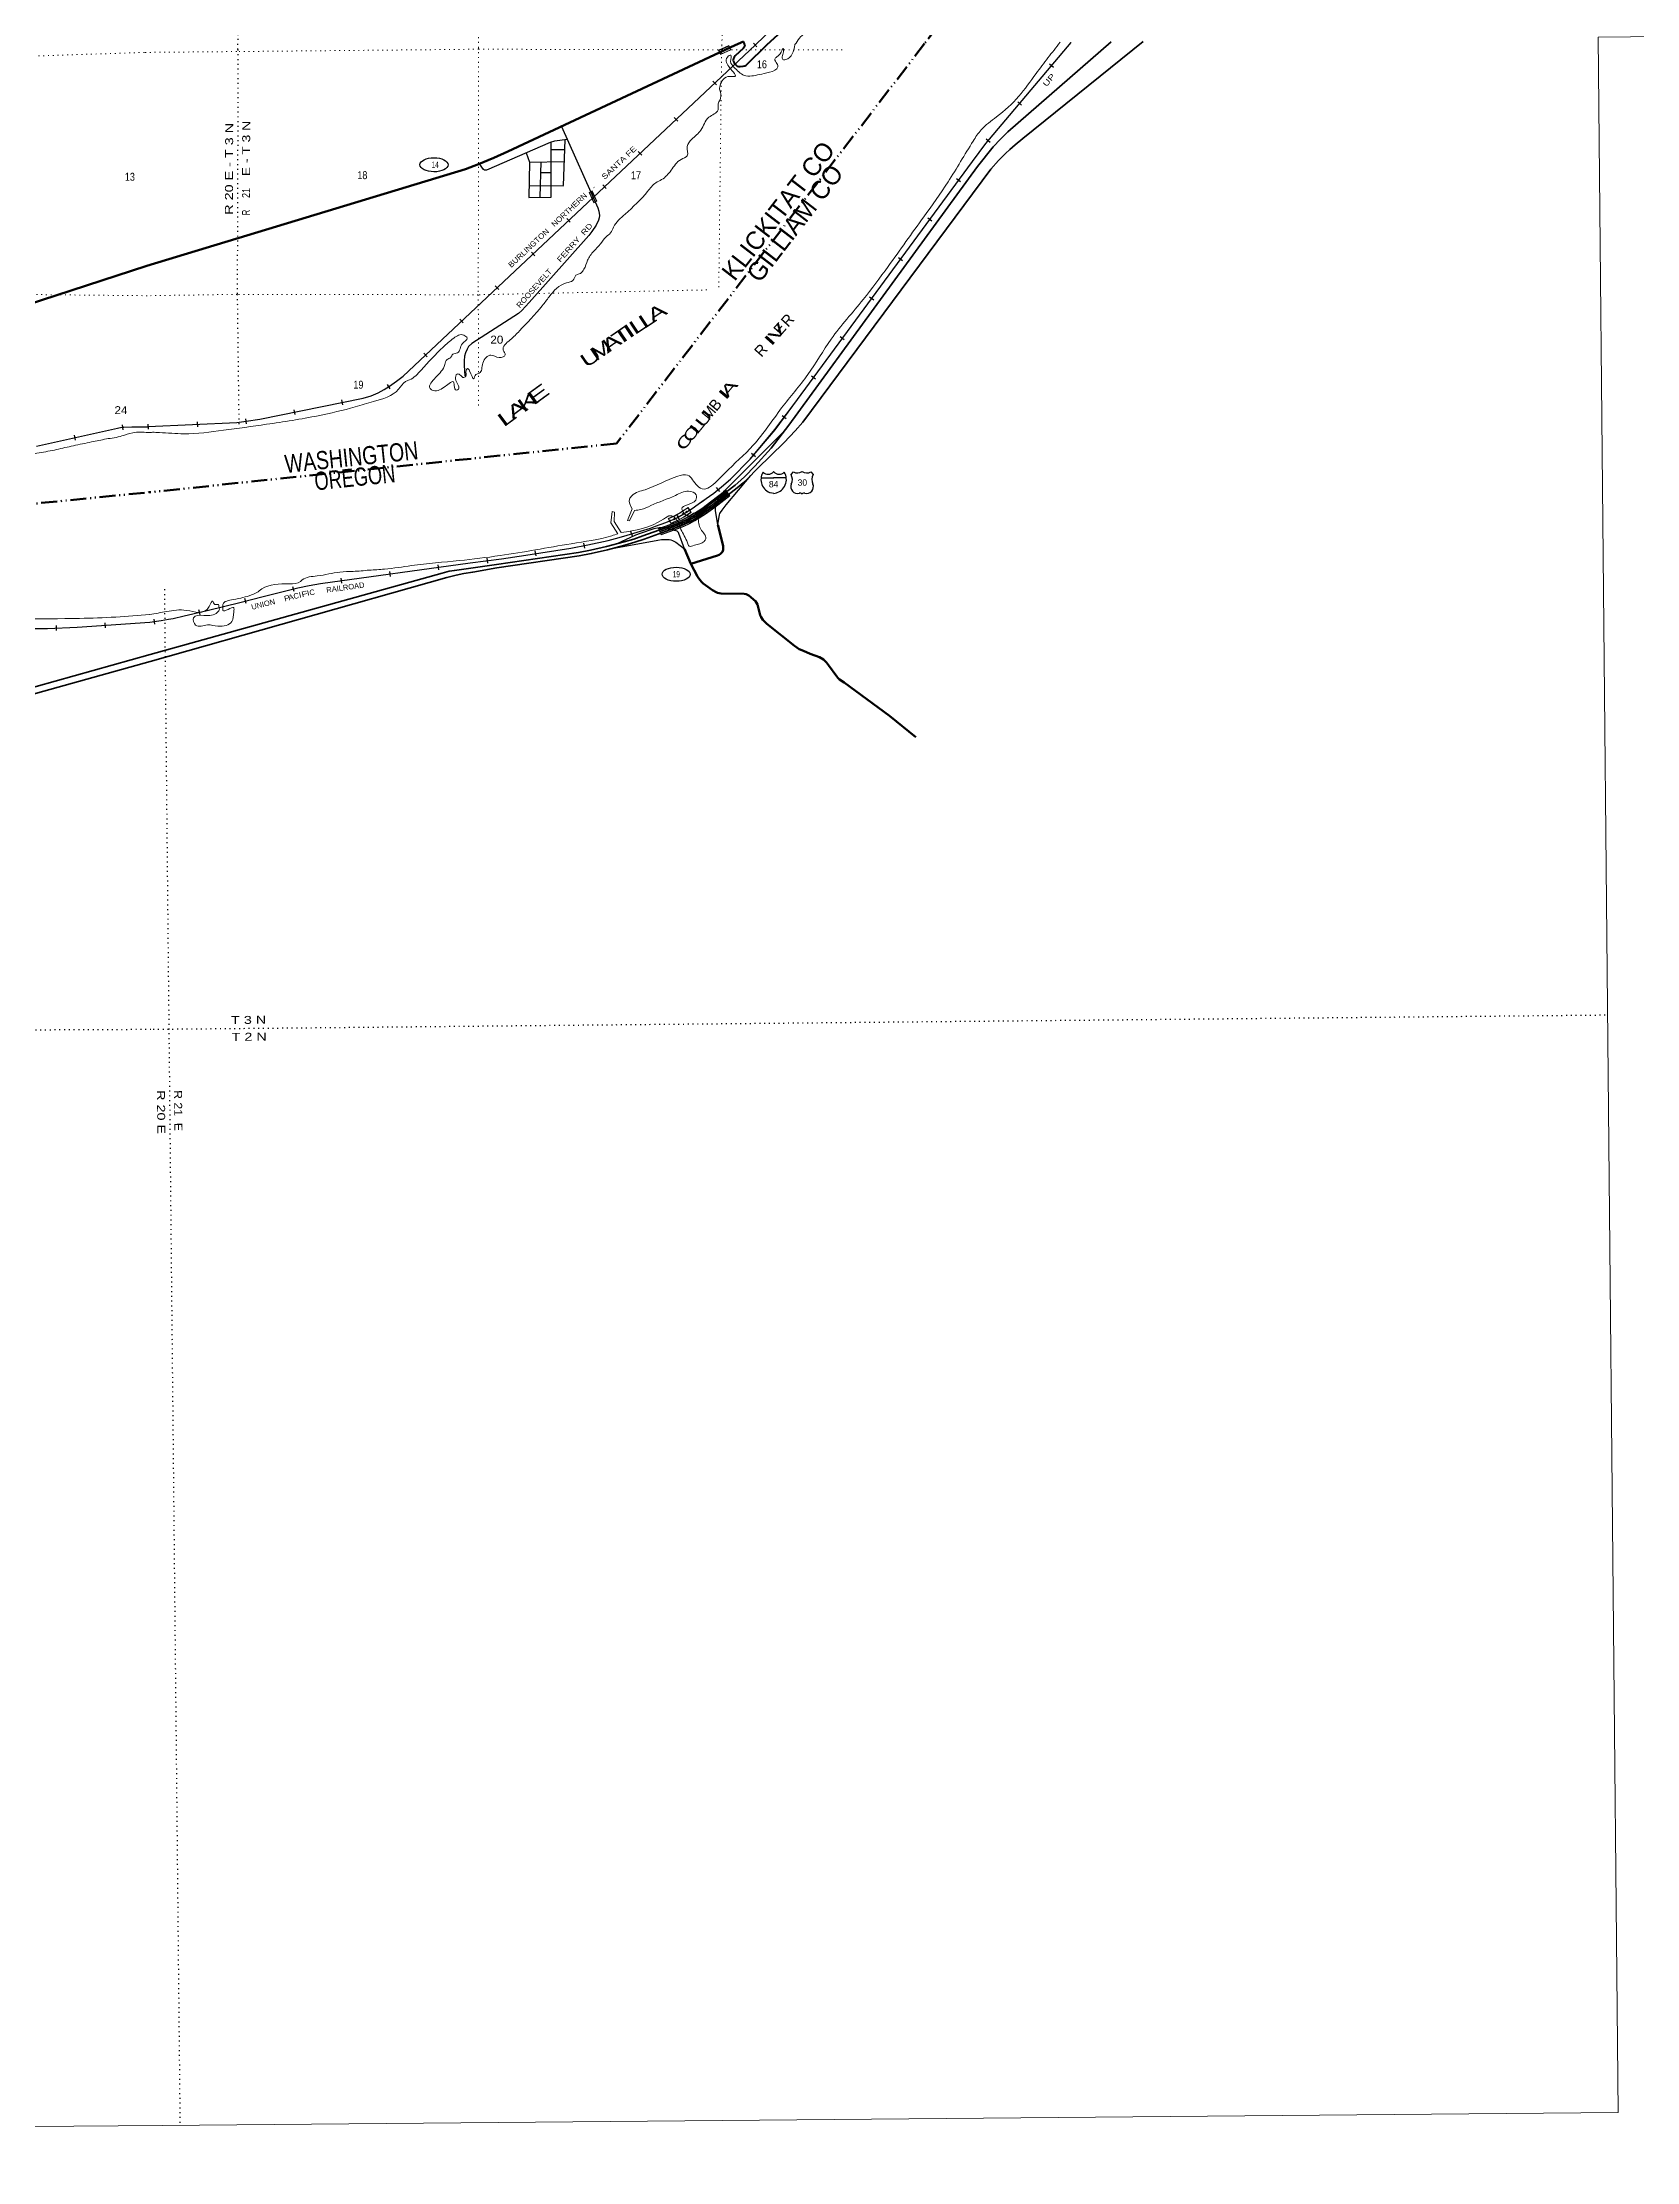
# Model space of a CAD drawing. Header units: feet. Extents: x -199 to 255675, y -686157 to -547785.
# Drawn here: x 189498 to 224565, y -686157 to -639549 of the extents above; entities that cross this region are included whole.
import ezdxf
from ezdxf.enums import TextEntityAlignment as Align

# ---------------------------------------------------------------- set-up
doc = ezdxf.new("R2010")
doc.units = ezdxf.units.FT
doc.header["$LTSCALE"] = 70
doc.linetypes.add('DASH_DOUBLE_DOT', pattern=[9.2, 5, -1.2, 0.3, -1.2, 0.3, -1.2])
doc.linetypes.add('DOTTED', pattern=[1.5, 0.3, -1.2])
for name, color, linetype, lineweight in [('10', 7, 'DASH_DOUBLE_DOT', 70), ('15', 7, 'Continuous', 25), ('16', 7, 'Continuous', 25), ('17', 7, 'Continuous', 25), ('18', 7, 'Continuous', 35), ('19', 7, 'Continuous', 25), ('23', 7, 'Continuous', 70), ('26', 7, 'Continuous', 40), ('29', 7, 'Continuous', 25), ('31', 7, 'Continuous', 13), ('34', 7, 'Continuous', 25), ('39', 7, 'Continuous', 13), ('4', 7, 'Continuous', 13), ('55', 7, 'Continuous', 13), ('59', 7, 'Continuous', 13), ('6', 7, 'DOTTED', 25), ('7', 7, 'DOTTED', 13)]:
    doc.layers.add(name, color=color, linetype=linetype, lineweight=lineweight)
for name, color, linetype in [('12', 7, 'Continuous'), ('30', 7, 'Continuous'), ('41', 7, 'Continuous')]:
    doc.layers.add(name, color=color, linetype=linetype)

msp = doc.modelspace()

# ---------------------------------------------------------------- linework, layer by layer
at = {"layer": '10'}
for points in [[(223625.3, -629968.15), (219716.1, -630958.76), (212327.85, -635103.05), (208904.92, -639574.37)], [(208904.91, -639574.38), (202128.87, -648369.81), (191838, -649444.19)], [(159914.67, -656826.86), (172679.41, -653929.51), (183707.02, -650250.74), (191838, -649444.19)]]:
    msp.add_lwpolyline(points, dxfattribs=at)
at = {"layer": '15'}
for p, q in [((205307.69, -649127.95), (205584.1, -649127.95)), ((205580.4, -648996.48), (205583.3, -648993.57)), ((205586.47, -648995.95), (205583.04, -648993.57)), ((205584.1, -649473.53), (205520.21, -649455.57)), ((205583.57, -649473.79), (205647.2, -649455.05))]:
    msp.add_line(p, q, dxfattribs=at)
msp.add_lwpolyline([(205859.46, -649127.95), (205583.57, -649127.95), (205584.1, -649127.95)], dxfattribs=at)
for centre, radius, start, end in [((205610.32, -649163.05), 306.13, 148.44436, 254.43378), ((205461.72, -648880.45), 165.66, 227.34248, 315.8117), ((205705.41, -648880.45), 165.66, 224.18831, 312.69403), ((205556.81, -649163.05), 306.13, 283.08087, 31.62484)]:
    msp.add_arc(centre, radius, start, end, dxfattribs=at)
at = {"layer": '16'}
for p, q in [((205965.91, -649052.4), (206017.22, -648993.64)), ((206208.98, -648987.67), (206208.7, -648987.87)), ((206401.07, -648993.55), (206452.46, -649052.4))]:
    msp.add_line(p, q, dxfattribs=at)
for centre, radius, start, end in [((205772.93, -649163.03), 222.05, 332.97043, 29.75871), ((206108.3, -648835.98), 182.07, 239.97227, 303.45418), ((206310.08, -648836.48), 181.52, 236.33975, 300.08743), ((206310.07, -648835.98), 182.07, 236.54582, 236.59441), ((206645.43, -649163.03), 222.05, 150.24129, 207.02957), ((206112.12, -649317.93), 151.42, 159.09177, 283.81923), ((206306.24, -649317.93), 151.42, 256.18077, 20.90823)]:
    msp.add_arc(centre, radius, start, end, dxfattribs=at)
for centre, major_axis, start_param, end_param in [((206167.46, -649516.75), (-19.56, 51.67), 4.95877769, 6.28318531), ((206250.91, -649516.75), (19.56, 51.67), 0, 1.32637542)]:
    msp.add_ellipse(centre, major_axis=major_axis, ratio=0.929097, start_param=start_param, end_param=end_param, dxfattribs=at)
at = {"layer": '17'}
for centre in [(198112.28, -642240.49), (203439.82, -651246.76)]:
    msp.add_ellipse(centre, major_axis=(309.24, -1), ratio=0.500121, dxfattribs=at)
at = {"layer": '18'}
for points in [[(205172.11, -648866.2), (205526.66, -648472.75), (205920.01, -647966.66), (210064.76, -642276.27), (210412.82, -641842.7), (210570.3, -641674.29), (210733.06, -641515.73), (213009.53, -639537.11)], [(205225.95, -648918.41), (205816.14, -648346.65), (206060.15, -648089.47), (206226.23, -647898.69), (210358.49, -642338.85), (210531.75, -642145.68), (210681.66, -641991.41), (210775.89, -641901.41), (210895.82, -641798.56), (211062.86, -641661.43), (213712.21, -639530.65)], [(199485.52, -651033.19), (201289.51, -650767.08), (201556.44, -650716.38), (201907.66, -650639.24), (202293.14, -650536.39), (202507.3, -650472.11), (202708.61, -650403.55), (203434.6, -650142.14), (203565.24, -650090.72), (203685.17, -650035.01), (203742.99, -650005.01), (203794.39, -649975.01), (203884.33, -649919.3), (204023.53, -649829.31), (204218.42, -649685.75), (204735.65, -649290.22), (204861.95, -649179.01), (204951.9, -649093.3), (205172.11, -648866.2)], [(199496.46, -651107.39), (201301.99, -650841.05), (201571.49, -650789.86), (201925.38, -650712.14), (202313.59, -650608.56), (202530.18, -650543.55), (202733.41, -650474.34), (203461.04, -650212.33), (203594.8, -650159.69), (203718.25, -650102.34), (203779.19, -650070.72), (203833.05, -650039.29), (203924.44, -649982.68), (204066.17, -649891.05), (204263.44, -649745.74), (204783.27, -649348.22), (204912.62, -649234.32), (205004.71, -649146.57), (205225.95, -648918.41)], [(191867.43, -653009.74), (198289.71, -651220.61), (198444.76, -651181.35), (198559.91, -651160.86), (199485.52, -651033.19)], [(199496.46, -651107.39), (198965.15, -651198.49), (198770.27, -651232.77), (198601.09, -651267.06), (198513.29, -651286.34), (198397.64, -651314.19), (191868.71, -653164.26)], [(170771.67, -657409.35), (171724.45, -657191.11), (171994.38, -657140.21), (183525, -655322.69), (183795.88, -655267.29), (183917.8, -655238.26), (191867.43, -653009.74)], [(170782.29, -657483.59), (171188.14, -657423.04), (171479.12, -657375.94), (171818.76, -657321.24), (183328.13, -655491.32), (183617.22, -655439.61), (183777.34, -655405.16), (183929.59, -655373.25), (184161.62, -655309.69), (191868.71, -653164.26)]]:
    msp.add_lwpolyline(points, dxfattribs=at)
at = {"layer": '19'}
for points in [[(204353.99, -650157.6), (204303.41, -649843.8), (204301.8, -649802.55), (204301.27, -649768.8), (204308.22, -649722.2), (204322.53, -649676.99), (204374.08, -649573.82), (204401.38, -649531.5), (204427.62, -649496.68), (204499.75, -649414.18), (205828.7, -648084.14)], [(204353.99, -650157.6), (204382.12, -649975.7), (204392.81, -649938.61), (204402.45, -649910.76), (204415.3, -649885.04), (204448.49, -649836.83), (204535.31, -649722.9), (205079.73, -649075.08)], [(202033.65, -650683.25), (203037.77, -650493.93), (203114.31, -650483.92), (203178.02, -650480.17), (203237.45, -650479.64), (203286.69, -650484.08), (203322.04, -650490.35), (203357.38, -650501.07), (203403.37, -650522.31), (203430.19, -650537.49), (203618.9, -650685.07)], [(203618.9, -650685.07), (203499.79, -650347.86), (203487.47, -650325.9), (203477.31, -650315.72), (203458.56, -650301.26), (203440.36, -650291.62), (203403.06, -650281.02), (203268.47, -650238.68), (203167.86, -650214.71), (203062.45, -650221.9), (202947.47, -650248.27), (202645.63, -650351.33), (202545.02, -650387.28), (202120.9, -650582.35)]]:
    msp.add_lwpolyline(points, dxfattribs=at)
at = {"layer": '23'}
msp.add_line((203618.9, -650685.07), (203763.19, -651014.23), dxfattribs=at)
for points in [[(204734.13, -639611.49), (199735.59, -641949.99), (199430.86, -642087.69), (199089.28, -642227.86), (198801.76, -642333.58), (191796.91, -644465.36)], [(204918.34, -639528.52), (204734.13, -639611.49)], [(191796.91, -644465.36), (189143.6, -645327.18), (189000.68, -645378.67), (188865.84, -645437.9), (188714.56, -645520.17), (188697.08, -645532.06)], [(204353.99, -650157.6), (204469.91, -650619.98), (204475.37, -650675.55), (204472.05, -650712.12), (204454.92, -650752.83), (204437.79, -650772.11), (204409.95, -650804.25), (204386.39, -650821.39), (204349.78, -650836.04), (203763.19, -651014.23)], [(203763.19, -651014.23), (203905.4, -651293.34), (203938.8, -651342.06), (203997.7, -651413.84), (204034.1, -651452.41), (204133.59, -651522.34), (204241.83, -651598.11), (204316.79, -651640.97), (204351.05, -651655.97), (204383.18, -651664.54), (204425.57, -651671.09), (204937.84, -651679.53), (204977.82, -651685.56), (205010.66, -651696.68), (205036.36, -651715.96), (205183.49, -651838.27), (205206.62, -651873.45), (205228.03, -651914.16), (205285.85, -652147.71), (205307.98, -652193.64), (205347.96, -652250.56), (205431.25, -652334.24), (206043.97, -652818.37), (206147.19, -652890.78), (206240.99, -652934.08), (206386.71, -652993.33), (206592.21, -653071.21), (206680.6, -653124.03), (206747.47, -653183.7), (206791.71, -653244.54), (206969.8, -653491.57), (206995.89, -653524.39), (207034.44, -653558.67), (207133.21, -653628.18), (208129.24, -654361.57), (208712.14, -654825.68)]]:
    msp.add_lwpolyline(points, dxfattribs=at)
at = {"layer": '26'}
for points in [[(205435.61, -639605.3), (205842.95, -639225.67), (205892.92, -639203.04), (206457.17, -638690.04), (206483.29, -638672.7), (206551.43, -638655.9), (206677.51, -638610.37), (206709.74, -638590.33), (206759.03, -638539.22), (206846.16, -638433.89)], [(204947.93, -639615.5), (204938.86, -639643.34), (204910.23, -639681.8), (204738.63, -639841.9), (204714.79, -639872.79), (204701.09, -639904.51), (204695.72, -639938.5), (204699.3, -639968.91), (204713.6, -639999.26), (204743.99, -640035.1), (204784.32, -640073.44), (204810.14, -640079.82), (204844.11, -640079.82), (204910.75, -640075.26), (204952.82, -640063.16), (204969.25, -640054.77), (204994.28, -640035.1), (205435.61, -639605.3)], [(204947.93, -639615.5), (204942.43, -639577.15), (204918.34, -639528.52)]]:
    msp.add_lwpolyline(points, dxfattribs=at)
at = {"layer": '29'}
for p, q in [((200690.5, -642954.5), (200688.85, -641750.43)), ((200959.84, -642697.56), (200999.14, -641694.32)), ((200212, -642180.72), (200201.35, -642958.07)), ((200447.4, -642956.27), (200468.78, -642176.23)), ((200683.8, -641901), (200990.98, -641902.69)), ((200204.96, -642694.47), (200959.36, -642700.47)), ((200464.33, -642411.21), (200687.62, -642410.68)), ((200201.35, -642958.07), (200690.5, -642954.5))]:
    msp.add_line(p, q, dxfattribs=at)
for points in [[(200915.33, -641398.06), (201717.57, -643188.73), (201737.03, -643262.17), (201751.33, -643355.19), (201747.75, -643405.28), (201733.45, -643455.36), (201679.86, -643566.18), (201586.45, -643710.29), (201518.79, -643795.27), (200207.83, -645270.62), (200044.04, -645448.14), (199970.58, -645511.86), (198946.37, -646170.84), (198871.53, -646238.13), (198839.1, -646292.48), (198808.19, -646374.73), (198785.47, -646449.9), (198775.2, -646549.42), (198773.89, -646657.83), (198792.6, -646880.67)], [(201051.67, -641687.68), (200766.28, -641723.76), (200666.78, -641750.47), (199268.16, -642357.01), (199237.89, -642362.79), (199221.67, -642360.59), (199203.8, -642346.28), (199109.97, -642219.37)], [(200142.98, -641977.63), (200212, -642180.72), (200980.61, -642167.27)]]:
    msp.add_lwpolyline(points, dxfattribs=at)
at = {"layer": '31'}
for p, q in [((201590.98, -642817.22), (201695.58, -643044.29)), ((201695.58, -643044.29), (201627.46, -643075.66))]:
    msp.add_line(p, q, dxfattribs=at)
msp.add_lwpolyline([(201627.46, -643075.66), (201522.86, -642848.59), (201590.98, -642817.22)], dxfattribs=at)
msp.add_lwpolyline([(201533.47, -642852.5), (201587.06, -642827.82), (201684.96, -643040.37), (201631.37, -643065.05)], close=True, dxfattribs=at)
at = {"layer": '34'}
for p, q in [((205215.75, -639645.27), (205138.86, -639565.76)), ((211738.79, -640100.06), (211654.32, -640028.66)), ((204323.61, -640484.24), (204247.84, -640403.66)), ((211035.87, -640927.62), (210951.4, -640856.21)), ((203473.53, -641284.96), (203397.76, -641204.38)), ((210345.7, -641748.17), (210261.22, -641676.76)), ((202680.72, -642026.84), (202604.95, -641946.26)), ((201901.37, -642763.22), (201825.6, -642682.64)), ((209696.69, -642613.77), (209607.61, -642548.19)), ((201108.55, -643505.11), (201032.78, -643424.52)), ((209063.09, -643478.75), (208974.01, -643413.17)), ((200329.21, -644241.49), (200253.44, -644160.91)), ((208417.23, -644351.57), (208328.16, -644285.99)), ((199536.39, -644983.37), (199460.62, -644902.79)), ((207783.63, -645216.55), (207694.56, -645150.97)), ((198757.04, -645719.75), (198681.27, -645639.17)), ((197964.22, -646461.63), (197888.46, -646381.05)), ((207137.77, -646089.37), (207048.7, -646023.79)), ((206504.17, -646954.35), (206415.1, -646888.77)), ((197147.14, -647169.97), (197088.64, -647076.1)), ((193987.72, -647936.14), (193975, -647826.27)), ((195059.17, -647735.42), (195037.42, -647626.97)), ((196109.94, -647522.08), (196088.2, -647413.63)), ((205857.72, -647826.87), (205768.79, -647761.11)), ((190229.25, -648296.74), (190205.3, -648188.75)), ((191272.38, -648073.39), (191258.57, -647963.65)), ((191829.75, -648053.81), (191824.45, -647943.32)), ((192914.42, -648004.42), (192909.12, -647893.94)), ((205183.89, -648664.7), (205099.27, -648593.47)), ((204397.49, -649425.37), (204327.31, -649339.88)), ((203506.98, -650038.12), (203453.49, -649941.3)), ((201430.59, -650672.37), (201411.28, -650563.45)), ((202476.21, -650408.96), (202443.63, -650303.26)), ((198219.81, -651145.67), (198204.64, -651036.1)), ((199295.62, -651004.69), (199281.97, -650894.93)), ((200357.25, -650843.5), (200340.21, -650734.21)), ((195032.99, -651627.21), (195006.29, -651519.87)), ((196082.21, -651441.67), (196067.04, -651332.11)), ((197158.1, -651295.32), (197142.92, -651185.76)), ((192967.44, -652138.86), (192943.01, -652030.98)), ((193978.75, -651886.95), (193951.99, -651779.63)), ((189812.13, -652486.51), (189807.04, -652376.01)), ((190883.46, -652422.49), (190876.22, -652312.11)), ((191971.27, -652343.99), (191954.83, -652234.61))]:
    msp.add_line(p, q, dxfattribs=at)
at = {"layer": '34', "lineweight": 13}
for p, q in [((203320.04, -650133.37), (203262.31, -650020.49)), ((203771.12, -649885.68), (203700.17, -649776.74))]:
    msp.add_line(p, q, dxfattribs=at)
at = {"layer": '34'}
for points in [[(205177.01, -639606.79), (207023.04, -637821.66)], [(191826.04, -647999.32), (193773.57, -647905.96), (193983.99, -647881.61), (194278.01, -647833.7), (196555.37, -647377.08), (196731.27, -647322.68), (196885.49, -647258.4), (197014.01, -647185.52), (197136.95, -647108.91), (197283.99, -647001.15), (197432.71, -646886.46), (205174.78, -639606.8)], [(191859.28, -652303.02), (192108.76, -652265.53), (192275.77, -652235.54), (192372.12, -652216.25), (192620.53, -652160.55), (193124.3, -652046.46), (193869.54, -651857.9), (194357.32, -651736.31), (195115.45, -651547.75), (195363.91, -651492.03), (195614.52, -651451.31), (198910.41, -650994.92), (199599.97, -650909.21), (200131.07, -650823.5), (201120.47, -650669.23), (201495.2, -650602.81), (201941.58, -650503.66), (202107.62, -650461.42), (202287.49, -650410), (202872.08, -650229.81), (202983.42, -650191.25), (203212.55, -650110.07), (203375.25, -650041.54), (203452.3, -650002.97), (203595.73, -649923.72), (203788.8, -649799.03), (204006.85, -649649.5), (204268.08, -649460.97), (204435.09, -649323.86), (204636.34, -649154.65), (205064.59, -648717.61), (205612.78, -648066.3), (206002.51, -647539.23), (209955.86, -642169.67), (210251.41, -641771.1), (212129.59, -639549.11)], [(189368.91, -648428.91), (191152.02, -648033.52), (191249.34, -648014.3), (191290.02, -648010.02), (191463.67, -648003.4), (191826.09, -648000.62)], [(189262.41, -652442.68), (189613.25, -652438.4), (190263.64, -652408.43), (191861.54, -652303.6)]]:
    msp.add_lwpolyline(points, dxfattribs=at)
at = {"layer": '34', "lineweight": 13}
for points in [[(205177.77, -639607.58), (207023.82, -637822.43)], [(191826.09, -648000.42), (193773.66, -647907.06), (193984.14, -647882.7), (194278.21, -647834.78), (196555.64, -647378.15), (196731.64, -647323.72), (196885.97, -647259.39), (197014.57, -647186.47), (197137.57, -647109.82), (197284.65, -647002.03), (197433.42, -646887.3), (205175.53, -639607.6)], [(191859.44, -652304.11), (192108.94, -652266.62), (192275.98, -652236.62), (192372.35, -652217.33), (192620.77, -652161.62), (193124.56, -652047.53), (193869.81, -651858.97), (194357.59, -651737.38), (195115.7, -651548.82), (195364.12, -651493.11), (195614.68, -651452.4), (198910.55, -650996.01), (199600.13, -650910.3), (200131.24, -650824.59), (201120.65, -650670.32), (201495.42, -650603.89), (201941.83, -650504.73), (202107.91, -650462.48), (202287.8, -650411.05), (202872.42, -650230.86), (202983.78, -650192.29), (203212.95, -650111.1), (203375.71, -650042.54), (203452.81, -650003.94), (203596.3, -649924.66), (203789.41, -649799.95), (204007.48, -649650.4), (204268.75, -649461.84), (204435.79, -649324.71), (204637.09, -649155.46), (205065.4, -648718.35), (205613.64, -648066.98), (206003.4, -647539.88), (209956.74, -642170.32), (210252.27, -641771.78), (212130.43, -639549.82)], [(189369.12, -648429.99), (191152.21, -648034.6), (191279.31, -648018.6), (191463.72, -648004.5), (191826.1, -648001.72)], [(203262.31, -650020.49), (203395.54, -649960.58), (203539.02, -649881.69), (203700.17, -649776.74)], [(203273.26, -650024.34), (203399.11, -649967.74), (203543.14, -649888.56), (203697.83, -649787.81), (203760.05, -649883.34)], [(203760.05, -649883.34), (203600.12, -649987.49), (203489.39, -650049.84), (203323.72, -650123), (203273.26, -650024.34)], [(203320.04, -650133.37), (203492.98, -650057), (203604.27, -649994.33), (203771.12, -649885.68)], [(189262.4, -652443.78), (189613.28, -652439.5), (190263.7, -652409.53), (191861.61, -652304.7)]]:
    msp.add_lwpolyline(points, dxfattribs=at)
at = {"layer": '34', "linetype": 'DOTTED', "lineweight": 100}
msp.add_arc((202329.02, -647850.62), 2427.04, 293.40918, 305.38473, dxfattribs=at)
at = {"layer": '39'}
for points in [[(202157.19, -650355.97), (202004.87, -650118.69), (202030.71, -649865.8), (202082.91, -649879.38), (202072.68, -650084), (202226.17, -650329.19)], [(202472.91, -649807.74), (202370.98, -650063.31), (202415.12, -650070.94), (202521.29, -649841.4)]]:
    msp.add_lwpolyline(points, dxfattribs=at)
for points in [[(206052.02, -639598.93), (206276.01, -639341.77), (206524.91, -639159.33), (206544.79, -639006.65), (206795.55, -638727.76), (207086.62, -638533.34), (207361.48, -638236.41), (207772.56, -637656.38), (207918.91, -637423.53), (208342.3, -637018.34), (208410.2, -636723.07), (208351.7, -636560.21), (208204.93, -636495.66), (208068.25, -636463.27), (208072.2, -636417.06), (208192.71, -636383.11), (208142.31, -636260.45), (208103.78, -636015.23), (208223.8, -635631.63), (208321.9, -635382.63), (208512.38, -635095.6), (208803.56, -634977.54), (209209.21, -634819.48), (209554.34, -634490.52), (210333.22, -633973.4), (210664.41, -633730.82), (210802.67, -633461.79), (211064.94, -633094.21), (211472.31, -632776.72), (211828.22, -632497.84), (212062.91, -632332.62), (212259.74, -632278.69), (212750.16, -631884.31), (212883.09, -631807.08), (213454.11, -631460.87), (214520.28, -630920.13), (214992.28, -630786.29), (215277.21, -630509.48), (216040.06, -630030.51), (216941.24, -629330.75), (217394.82, -628963.79), (217645.84, -628861.73), (217987.23, -628727.68), (218399.01, -628635.94), (218786.51, -628433.65), (219079.67, -628295.49), (219290.52, -628205.42), (220027.66, -628009.75), (220353.07, -627948.01), (220744.92, -627970.77), (220861.33, -627882.56), (220835.15, -627840.31), (221064.1, -627760.32), (221497.97, -627662.6), (221664.9, -627775.41), (221978.24, -627697.57), (222400.19, -627700.29), (222777.68, -627516.07), (223074.97, -627456.29), (223305.9, -627360.22), (223474.54, -627262.05), (223600.2, -627214.23)], [(206052.02, -639598.93), (205848.09, -639925.99), (205785.96, -639922.53), (205771.45, -639866.51), (205800.53, -639755.97), (205791.89, -639683.85), (205750.51, -639762.43), (205653.25, -639865.56), (205607.65, -639920.1), (205656.55, -640013.92), (205677.23, -640087.93), (205493.97, -640205.86), (205270.04, -640255.97), (204935.67, -640274.98), (204710.59, -640093.5), (204635.48, -639966.85), (204639.27, -639826.43), (204565.92, -639873.62), (204613.22, -640104.64), (204718.95, -640232.79), (204741.42, -640282.72), (204621.34, -640295.82), (204404.76, -640498.27), (204393.23, -640554.52), (204412.05, -640644.59), (204403.49, -640811.1), (204375.87, -640859.47), (204359.37, -641034.07), (204158.46, -641196.28), (203982.64, -641478.57), (203780.08, -641680.89), (203683.33, -641842.17), (203683.08, -642042.7), (203547.57, -642124.11), (203329.3, -642362.67), (203118.75, -642567.07), (202993.15, -642636.36), (202810.51, -642826.48), (202316.06, -643324.16), (202060.19, -643615.19), (201997.18, -643740.07), (201899.76, -643825.16), (201772.92, -643980.69), (201626.07, -644140.4), (201491.62, -644342.12), (201411.21, -644539.35), (201331.86, -644628.29), (201234.08, -644671.26), (201168.94, -644782.13), (201025.19, -644837.55), (200645.25, -645143.71), (200494.72, -645339.56), (199990.76, -645895.48), (199786.16, -646093.81), (199635.87, -646317.73), (199678.85, -646421.62), (199545.13, -646478.95), (199364.38, -646426.41), (199185.61, -646600.45), (199109.44, -646823.71), (199035.59, -646854.45), (198984.31, -646947.14), (198896.64, -646771.46), (198848.14, -646723.76), (198816.5, -646770.16), (198813.56, -646892.51), (198747.67, -646917.16), (198683.05, -646857.58), (198622.83, -646844.07), (198583.7, -646950.7), (198638.89, -647076.54), (198649.74, -647172.69), (198605.87, -647195.14), (198556.94, -647097.32), (198526.12, -647009.36), (198478.24, -647031.84), (198362.74, -647111.07), (198095.14, -647205.69), (198026.63, -647160.18), (198148.72, -646918.47), (198350.58, -646635.94), (198399.69, -646525.21), (198479.39, -646476.38), (198526.87, -646407.78), (198626.76, -646376.82), (198737.16, -646173.31), (198840.27, -646052.08), (198769.58, -645986.53), (198547.8, -646052.67), (198311.17, -646253.29), (197830.77, -646754.85)], [(202472.91, -649807.74), (202412.97, -649595.71), (202464.38, -649519.06), (202757.69, -649386.11), (203472.25, -649089.01), (203690.41, -649067.02), (203904.82, -649303.74), (204053.68, -649374.6), (204213.31, -649303), (204515.31, -649017.58), (205134.99, -648408.5), (205758.84, -647588.83), (206335.36, -646853.8), (206849.39, -646075.21), (207554.91, -645202.68), (208099.48, -644479.97), (208887.17, -643382.12), (209419.35, -642617.41), (209972.39, -641718.16), (210148.53, -641471.95), (210488.58, -641186.2), (210975.42, -640734.7), (211355.68, -640236.03), (211617.08, -639888.81), (211883.57, -639546.75)], [(197830.77, -646754.85), (197570.25, -646971.73), (197482.43, -647008.6), (197331.65, -647176.38), (196781.15, -647449.97), (196379.51, -647565.83), (195563.89, -647759.56), (194427.7, -647948.11), (193481.33, -648080.84), (192614.6, -648156.71), (192071.48, -648129.45), (191919.2, -648124.79), (191823.18, -648128.38)], [(186362.03, -648686.74), (186841.24, -648670.38), (187223.1, -648666.34), (187743.8, -648689.67), (188405.12, -648700.21), (188987.67, -648642.93), (189429.48, -648576.35), (189808.95, -648504.08), (190180.31, -648419.82), (190579.82, -648337.41), (190905.05, -648271.45), (191248.38, -648205.4), (191485.14, -648133.89), (191823.18, -648128.38)], [(202226.17, -650329.19), (203159.98, -650032.24), (203320.58, -649958.44), (203489.26, -650117.55), (203544.6, -650261.43), (203687.4, -650554.94), (203722.1, -650628.82), (203842.12, -650609.71), (204053.73, -650525.62), (204091.26, -650465.12), (203979.27, -650257.57), (203910.84, -649991.48), (203851.69, -649896.31), (203716.77, -649960.59), (203585.23, -649868.04), (203564.72, -649810.6), (203869.5, -649616.87), (203876.5, -649500.5), (203713.55, -649421.74), (203423.85, -649510.54), (202880.94, -649735.93), (202663.35, -649822.09), (202521.29, -649841.4)], [(191857.89, -652131.49), (192232.11, -652066.33), (192670.59, -652040.38), (193168.66, -651955.75), (193247.76, -651838.74), (193294.45, -651908.51), (193368.61, -651913.87), (193381, -651955.87), (193393.53, -652013.91), (193351.56, -652081.81), (193051.74, -652150.37), (192824.74, -652206.08), (192867.57, -652364.64), (193132.14, -652361.13), (193360.75, -652389.18), (193668.36, -652288.19), (193708.54, -652071.27), (193707.75, -651981.04), (193581.9, -652022.26), (193465.88, -652041.34), (193467.41, -651987.18), (193468.73, -651908.97), (193698.17, -651802.66), (194095.93, -651700.87), (194213.65, -651647.69), (194323.16, -651570.51), (194931.13, -651454.83), (195175.06, -651402.53), (195210.86, -651372.13), (195542.61, -651282.96), (196042.68, -651198.31), (196331.02, -651183.72), (196687.36, -651156.5), (197023.7, -651133.46), (197619.98, -651055.97), (198668.7, -650944.4), (199565.2, -650836.17), (201131.45, -650575.62), (202021.35, -650399.28), (202157.19, -650355.97)], [(159932.01, -659768.4), (161004.05, -659433.71), (161150.45, -659376.73), (161072.92, -659172.41), (161122.97, -659136.01), (161266.68, -659315.9), (161459.29, -659254.66), (162068.82, -658990.49), (162990.55, -658487.8), (164971.92, -657343.21), (165390.23, -657029.87), (165805.24, -656845.01), (166321.6, -656812.16), (166841.66, -656721.09), (167906.7, -656683.32), (168081.26, -656630.2), (168384.81, -656638.63), (169047.5, -656534.75), (170055.64, -656386.89), (171179.42, -656071.81), (172513.29, -655587.02), (173400.12, -655311.33), (174556.03, -654992.07), (176450.43, -654466.17), (177672.55, -654124.47), (178653.74, -653830.23), (178928.49, -653722.39), (179323.75, -653597.85), (179893.27, -653368.01), (180721.59, -653052.5), (181345.35, -652818.36), (182664.63, -652241.3), (183194.1, -652037.77), (183665.91, -651944.94), (184236.3, -651869.66), (185309.75, -651896.08), (186116.15, -651972.08), (186988.91, -652053.76), (187962.37, -652171.04), (189029.92, -652221.57), (190314.23, -652216.77), (191112, -652186.44), (191861.99, -652131.19)]]:
    msp.add_spline(points, degree=3, dxfattribs=at)
at = {"layer": '4'}
msp.add_lwpolyline([(0, -686157.2), (0, -549186.32), (31834.35, -549164.42), (63668.65, -549098.74), (95502.83, -548989.27), (127336.83, -548836), (159170.58, -548638.96), (191004.04, -548398.11), (222837.13, -548113.49), (254669.81, -547785.08), (255674.76, -639106.77), (223716.47, -639436.48), (224155.96, -685078.02), (192134.46, -685364.33), (160112.61, -685606.59), (128090.45, -685804.81), (96068.05, -685958.97), (64045.47, -686069.09), (32022.77, -686135.17)], close=True, dxfattribs=at)
msp.add_lwpolyline([(0, -686157.2), (0, -549186.32), (31834.35, -549164.42), (63668.65, -549098.74), (95502.83, -548989.27), (127336.83, -548836), (159170.58, -548638.96), (191004.04, -548398.11), (222837.13, -548113.49), (254669.81, -547785.08), (255674.76, -639106.77), (223716.47, -639436.48), (224155.96, -685078.02), (192134.46, -685364.33), (160112.61, -685606.59), (128090.45, -685804.81), (96068.05, -685958.97), (64045.47, -686069.09), (32022.77, -686135.17)], close=True, dxfattribs=at)
at = {"layer": '55'}
for p, q in [((204615.9, -649523.41), (204532.61, -649398.28)), ((203107.09, -650379.64), (203053.45, -650239.52))]:
    msp.add_line(p, q, dxfattribs=at)
for points in [[(203053.45, -650239.52), (203421.38, -650107.04), (203550.46, -650056.24), (203668.63, -650001.35), (203724.89, -649972.15), (203775.06, -649942.87), (203864.28, -649887.61), (204002.21, -649798.44), (204195.91, -649655.76), (204532.61, -649398.28)], [(203063.84, -650244.29), (203424.2, -650114.53), (203553.61, -650063.6), (203672.16, -650008.53), (203728.75, -649979.16), (203779.18, -649949.73), (203868.56, -649894.37), (204006.76, -649805.03), (204200.71, -649662.16), (204530.68, -649409.82), (204563.45, -649459.05)], [(204563.45, -649459.05), (204236.13, -649709.35), (204040.3, -649853.59), (203900.1, -649944.23), (203809.6, -650000.29), (203757.23, -650030.85), (203698.18, -650061.5), (203576.87, -650117.85), (203445, -650169.74), (203084.94, -650299.39), (203063.84, -650244.29)], [(203080.27, -650309.58), (203447.82, -650177.23), (203580.02, -650125.21), (203701.71, -650068.68), (203761.09, -650037.86), (203813.72, -650007.15), (203904.38, -649950.99), (204044.85, -649860.18), (204240.93, -649715.75), (204574.26, -649460.85)], [(204572.33, -649472.39), (204245.73, -649722.15), (204049.4, -649866.77), (203908.66, -649957.75), (203817.84, -650014.01), (203764.95, -650044.87), (203705.24, -650075.86), (203583.17, -650132.57), (203450.64, -650184.72), (203090.66, -650314.34), (203111.76, -650369.45)], [(203107.09, -650379.64), (203474.26, -650247.43), (203609.58, -650194.17), (203734.79, -650136), (203797.29, -650103.58), (203852.38, -650071.43), (203944.5, -650014.37), (204087.49, -649921.92), (204285.95, -649775.73), (204615.9, -649523.41)], [(203111.76, -650369.45), (203471.44, -650239.94), (203606.43, -650186.81), (203731.26, -650128.82), (203793.43, -650096.57), (203848.26, -650064.57), (203940.22, -650007.61), (204082.94, -649915.33), (204281.15, -649769.33), (204605.09, -649521.61), (204572.33, -649472.39)]]:
    msp.add_lwpolyline(points, dxfattribs=at)
at = {"layer": '55', "linetype": 'DOTTED', "lineweight": 100}
msp.add_arc((202430.88, -647604.16), 2764.55, 287.50076, 306.02328, dxfattribs=at)
at = {"layer": '59'}
msp.add_line((204507.7, -639717.65), (204507.53, -639717.29), dxfattribs=at)
for points in [[(204372.19, -639722.08), (204599.4, -639617.79), (204643.2, -639713.22), (204415.99, -639817.51)], [(204382.8, -639726.01), (204595.46, -639628.4), (204632.58, -639709.28), (204419.92, -639806.89)]]:
    msp.add_lwpolyline(points, close=True, dxfattribs=at)
at = {"layer": '6'}
for p, q in [((192182.47, -651577.3), (192524.36, -685361.1)), ((159946.05, -661390.32), (191935.46, -661252.68)), ((191935.46, -661252.68), (223903.52, -660937.57))]:
    msp.add_line(p, q, dxfattribs=at)
for points in [[(193800.41, -639705.27), (193831.45, -634363.42), (193858.24, -629155.01), (193858.71, -623807.91), (194060.07, -618435.03), (193977.99, -612965.21), (194004.7, -607704.56), (193932.94, -602431.68), (193861.21, -597176.89), (193832.65, -594046.53)], [(193800.41, -639705.27), (193783.72, -645090.33), (193821.13, -648035.15)]]:
    msp.add_lwpolyline(points, dxfattribs=at)
at = {"layer": '7'}
msp.add_line((204115.53, -644992.59), (200345.34, -645072.66), dxfattribs=at)
for points in [[(199097.66, -594001.93), (199143.6, -597147.66), (199199.29, -602426.54), (199234.88, -607693.32), (199244.37, -612980.16), (199344.23, -618234.99), (199096.4, -623428.96), (199068.14, -629019.16), (199130, -634394.5), (199093.22, -639660.52)], [(204442.61, -639614.06), (204637.62, -634500.28), (204288.42, -629114.4), (204453.39, -623580.7), (204618.6, -618221.82), (204572.94, -612930.91), (204517.21, -607627.92), (204499.78, -602407.38), (204422.01, -597148.56), (204386.9, -593955.91)], [(159799.76, -640119.8), (162151.42, -640098.1), (167385.13, -640078.35), (172694.69, -639963.87), (178033.02, -639963.64), (183209.85, -639835.8), (188572.51, -639873.58), (191758.15, -639768.99)], [(191758.15, -639768.99), (193823.16, -639750.01), (199090.2, -639699.16), (204443.96, -639711.86), (207152.31, -639709.88)], [(199093.22, -639660.52), (199086.35, -645099.4), (199093.63, -647535.71)], [(204442.61, -639614.06), (204439.12, -639767.52), (204375.75, -644970.23)], [(191802.28, -645120.43), (188595.83, -645088.21), (183267.78, -645130.54), (178012.35, -645218.65), (172728.4, -645240.67), (167559.32, -645314.26), (162301.92, -645410.41), (159833.63, -645421.63)], [(200070.15, -645078.51), (199086.35, -645099.4), (193783.72, -645090.33), (191802.28, -645120.43)]]:
    msp.add_lwpolyline(points, dxfattribs=at)

# ---------------------------------------------------------------- texts
at = {"layer": '10'}
for s, width, p in [('WASHINGTON', 0.8, (194850.48, -649021.08)), ('OREGON', 0.75, (195504.53, -649404.28))]:
    msp.add_text(s, height=400, rotation=5.96, dxfattribs=dict(at, width=width)).set_placement(p)
at = {"layer": '12'}
for s, p in [('KLICKITAT CO', (204725.6, -644821.18)), ('GILLIAM CO', (205274.45, -644859.29))]:
    msp.add_text(s, height=400, rotation=52.389, dxfattribs=at).set_placement(p)
at = {"layer": '15'}
msp.add_text('84', height=140, dxfattribs=at).set_placement((205583.02, -649336.06), align=Align.CENTER)
at = {"layer": '16'}
msp.add_text('30', height=140, dxfattribs=at).set_placement((206215.53, -649298.18), align=Align.CENTER)
at = {"layer": '17', "width": 0.6}
for s, p in [('14', (198138.33, -642308.8)), ('19', (203442.54, -651315.07))]:
    msp.add_text(s, height=140, dxfattribs=at).set_placement(p, align=Align.CENTER)
at = {"layer": '30'}
for s, width, p in [('FERRY  RD', 1.25, (200893.68, -644395.66)), ('ROOSEVELT', 1.1, (200001.81, -645401.18))]:
    msp.add_text(s, height=120, rotation=48.376, dxfattribs=dict(at, width=width)).set_placement(p)
at = {"layer": '34'}
for s, rotation, width, p in [('UP', 49.793, 1.4, (211583.83, -640535.58)), ('SANTA FE', 43.237, 1.25, (201865.84, -642574.13)), ('BURLINGTON   NORTHERN', 43.237, 1.1, (199812.67, -644511.39))]:
    msp.add_text(s, height=120, rotation=rotation, dxfattribs=dict(at, width=width)).set_placement(p)
for s, rotation, p in [('-', 43.237, (201644.66, -642791.25)), ('RAILROAD', 7.884, (195751.25, -651653.74)), ('UNION', 13.997, (194110.23, -652027.99))]:
    msp.add_text(s, height=120, rotation=rotation, dxfattribs=at).set_placement(p)
for s, rotation, width, p in [('C', 9.229, 0.9, (195440.65, -651702.3)), ('P', 13.967, 1.2, (194892.51, -651829.9)), ('A', 13.967, 1.1, (194979.3, -651809.15)), ('I', 12.64, 1.2, (195179.18, -651758.93)), ('F', 12.64, 1.35, (195275.99, -651737.21)), ('I', 12.64, 1.2, (195357.21, -651718.96))]:
    msp.add_text(s, height=120, rotation=rotation, dxfattribs=dict(at, width=width)).set_placement(p, align=Align.CENTER)
msp.add_text('C', height=120, rotation=13.967, dxfattribs=at).set_placement((195094.69, -651779.62), align=Align.CENTER)
at = {"layer": '41'}
for s, height, rotation, width, p in [('A', 300, 33.542, 1.55, (203094.96, -645621.26)), ('T', 300, 34.467, 1.85, (202332.14, -646124.31)), ('I', 300, 33.542, 1.85, (202483.19, -646020.42)), ('L', 300, 33.542, 1.65, (202679.6, -645891.78)), ('L', 300, 33.542, 1.65, (202886.93, -645759.23)), ('V', 242, 48.542, 1.8, (205747.33, -646002.58)), ('U', 300, 34.467, 1.5, (201637.23, -646597.59)), ('M', 300, 34.467, 1.4, (201869.93, -646437.85)), ('A', 300, 34.467, 1.55, (202095.88, -646282.75)), ('I', 242, 48.542, 2.15, (205588, -646178.94)), ('K', 300, 35.905, 1.65, (200262.18, -647575.46)), ('E', 300, 35.905, 1.8, (200489.87, -647405.58)), ('I', 242, 50.214, 2.1, (204583.21, -647365.55)), ('A', 242, 50.214, 1.75, (204695.51, -647232.58)), ('L', 300, 36.723, 1.75, (199800, -647908.55)), ('A', 300, 36.723, 1.65, (200020.7, -647745.02)), ('U', 242, 50.905, 1.6, (204139.45, -647899.09)), ('C', 242, 51.723, 1.55, (203713.76, -648406.66)), ('O', 242, 51.723, 1.45, (203864.1, -648225.73)), ('L', 242, 50.905, 1.85, (203997.04, -648063.91))]:
    msp.add_text(s, height=height, rotation=rotation, dxfattribs=dict(at, width=width)).set_placement(p, align=Align.CENTER)
for s, rotation, p in [('E', 48.542, (205810.03, -645925.35)), ('R', 47.773, (205978.87, -645738.8)), ('R', 48.542, (205393, -646399.72)), ('B', 50.214, (204392.26, -647594.83)), ('M', 50.905, (204248.69, -647767.52))]:
    msp.add_text(s, height=242, rotation=rotation, dxfattribs=at).set_placement(p, align=Align.CENTER)
at = {"layer": '6'}
for s, rotation, width, p in [('E - T 3 N', 89.822, 1.3, (194066.72, -642492.13)), ('R 20 E - T 3 N', 89.822, 1.35, (193689.14, -643340.01)), ('21', 89.822, 0.85, (194065.33, -642970.88)), ('R', 89.822, 0.7, (194064.08, -643349.44)), ('T 3 N', 0.565, 1.35, (193649.64, -661138.61)), ('T 2 N', 0.565, 1.35, (193662.05, -661508.96)), ('R 20 E', 270.58, 1.35, (192018.94, -662593.1)), ('R 21  E', 270.58, 1.15, (192394.52, -662593.76))]:
    msp.add_text(s, height=175, rotation=rotation, dxfattribs=dict(at, width=width)).set_placement(p)
at = {"layer": '7'}
for s, width, p in [('16', 0.85, (205214.03, -640118.22)), ('13', 0.85, (191311.82, -642591.65)), ('18', 0.85, (196426.08, -642556.25)), ('17', 0.85, (202444.67, -642558.22)), ('20', 1.1, (199351.22, -646174.46)), ('19', 0.85, (196338.72, -647165.26)), ('24', 1.1, (191083.89, -647724.91))]:
    msp.add_text(s, height=175, dxfattribs=dict(at, width=width)).set_placement(p)

doc.saveas('drawing.dxf')
